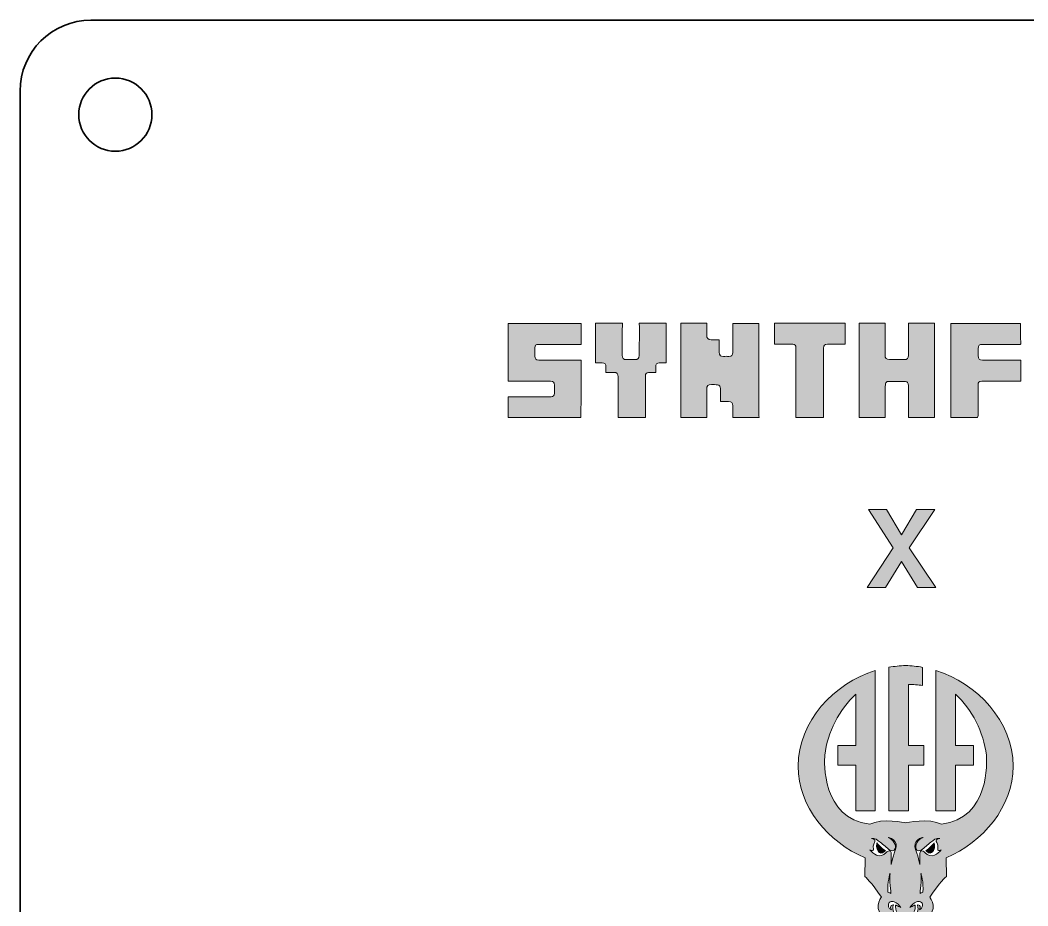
# Model space of a CAD drawing. Header units: millimetres. Extents: x 70 to 221, y 108 to 183.
# Drawn here: x 145.52 to 188.19, y 145.5 to 183 of the extents above; entities that cross this region are included whole.
import ezdxf

# ---------------------------------------------------------------- set-up
doc = ezdxf.new("R2010")
doc.units = ezdxf.units.MM
doc.header["$MEASUREMENT"] = 0
doc.layers.add('Borders', color=7, linetype='Continuous', lineweight=0)

# ---------------------------------------------------------------- blocks, each defined once
blk = doc.blocks.new('Block_0')
at = {"layer": 'Borders', "true_color": 0xed2024, "transparency": 33554687}
h = blk.add_hatch(color=240, dxfattribs=at)
h.dxf.hatch_style = 2
edge = h.paths.add_edge_path()
edge.add_spline(control_points=[(166.189, 167.71), (166.189, 167.71), (166.189, 170.16), (166.189, 170.16), (166.189, 170.16), (169.271, 170.16), (169.271, 170.16), (169.271, 170.16), (169.271, 169.27), (169.271, 169.27), (169.271, 169.27), (169.175, 169.27), (169.175, 169.27), (169.175, 169.27), (167.462, 169.27), (167.462, 169.27), (167.352, 169.27), (167.314, 169.232), (167.314, 169.122), (167.314, 169.122), (167.314, 168.777), (167.314, 168.777), (167.314, 168.653), (167.357, 168.61), (167.486, 168.61), (167.486, 168.61), (169.18, 168.61), (169.18, 168.61), (169.18, 168.61), (169.271, 168.61), (169.271, 168.61), (169.271, 168.61), (169.271, 167.768), (169.271, 167.768), (169.271, 167.237), (169.271, 166.706), (169.266, 166.174), (169.266, 166.174), (166.185, 166.174), (166.185, 166.174), (166.185, 166.174), (166.185, 167.055), (166.185, 167.055), (166.185, 167.055), (168.003, 167.055), (168.003, 167.055), (168.099, 167.055), (168.142, 167.103), (168.146, 167.198), (168.146, 167.198), (168.146, 167.543), (168.146, 167.543), (168.146, 167.677), (168.108, 167.715), (167.974, 167.715), (167.381, 167.71), (166.788, 167.71), (166.189, 167.71)], knot_values=[0, 0, 0, 0, 1, 1, 1, 2, 2, 2, 3, 3, 3, 4, 4, 4, 5, 5, 5, 6, 6, 6, 7, 7, 7, 8, 8, 8, 9, 9, 9, 10, 10, 10, 11, 11, 11, 12, 12, 12, 13, 13, 13, 14, 14, 14, 15, 15, 15, 16, 16, 16, 17, 17, 17, 18, 18, 18, 19, 19, 19, 19], degree=3, periodic=0)
edge.add_line((166.189, 167.71), (166.189, 167.71))
h = blk.add_hatch(color=240, dxfattribs=at)
h.dxf.hatch_style = 2
edge = h.paths.add_edge_path()
edge.add_spline(control_points=[(171.74, 170.165), (171.74, 170.165), (172.879, 170.165), (172.879, 170.165), (172.879, 170.15), (172.883, 170.141), (172.883, 170.127), (172.883, 170.127), (172.883, 168.538), (172.883, 168.538), (172.883, 168.519), (172.879, 168.505), (172.874, 168.485), (172.874, 168.485), (172.587, 168.485), (172.587, 168.485), (172.481, 168.485), (172.434, 168.433), (172.434, 168.332), (172.434, 168.332), (172.434, 168.079), (172.434, 168.079), (172.434, 168.079), (172.132, 168.079), (172.132, 168.079), (172.046, 168.079), (171.998, 168.031), (171.998, 167.945), (171.998, 167.945), (171.998, 166.175), (171.998, 166.175), (171.998, 166.175), (170.84, 166.175), (170.84, 166.175), (170.84, 166.749), (170.836, 167.318), (170.84, 167.892), (170.84, 168.021), (170.793, 168.093), (170.654, 168.083), (170.549, 168.074), (170.438, 168.083), (170.328, 168.083), (170.328, 168.083), (170.328, 168.318), (170.328, 168.318), (170.328, 168.442), (170.285, 168.49), (170.161, 168.49), (170.161, 168.49), (169.878, 168.49), (169.878, 168.49), (169.878, 168.49), (169.878, 168.591), (169.878, 168.591), (169.878, 168.591), (169.878, 170.079), (169.878, 170.079), (169.878, 170.107), (169.883, 170.141), (169.883, 170.17), (169.883, 170.17), (171.022, 170.17), (171.022, 170.17), (171.022, 170.007), (171.017, 169.84), (171.017, 169.677), (171.017, 169.677), (171.017, 168.815), (171.017, 168.815), (171.017, 168.677), (171.065, 168.629), (171.199, 168.629), (171.199, 168.629), (171.553, 168.629), (171.553, 168.629), (171.673, 168.629), (171.73, 168.677), (171.73, 168.796), (171.745, 169.251), (171.74, 169.706), (171.74, 170.165)], knot_values=[0, 0, 0, 0, 1, 1, 1, 2, 2, 2, 3, 3, 3, 4, 4, 4, 5, 5, 5, 6, 6, 6, 7, 7, 7, 8, 8, 8, 9, 9, 9, 10, 10, 10, 11, 11, 11, 12, 12, 12, 13, 13, 13, 14, 14, 14, 15, 15, 15, 16, 16, 16, 17, 17, 17, 18, 18, 18, 19, 19, 19, 20, 20, 20, 21, 21, 21, 22, 22, 22, 23, 23, 23, 24, 24, 24, 25, 25, 25, 26, 26, 26, 27, 27, 27, 27], degree=3, periodic=0)
edge.add_line((171.74, 170.165), (171.74, 170.165))
h = blk.add_hatch(color=240, dxfattribs=at)
h.dxf.hatch_style = 2
edge = h.paths.add_edge_path()
edge.add_spline(control_points=[(176.812, 166.17), (176.812, 166.17), (175.701, 166.17), (175.701, 166.17), (175.701, 166.337), (175.706, 166.509), (175.701, 166.677), (175.701, 166.801), (175.649, 166.849), (175.52, 166.849), (175.52, 166.849), (175.171, 166.849), (175.171, 166.849), (175.171, 166.849), (175.171, 166.94), (175.171, 166.94), (175.171, 166.94), (175.171, 167.409), (175.171, 167.409), (175.171, 167.495), (175.137, 167.543), (175.051, 167.557), (174.969, 167.572), (174.883, 167.567), (174.797, 167.572), (174.644, 167.572), (174.592, 167.519), (174.592, 167.366), (174.592, 167.366), (174.592, 166.174), (174.592, 166.174), (174.592, 166.174), (173.496, 166.174), (173.496, 166.174), (173.496, 166.198), (173.491, 166.222), (173.491, 166.241), (173.491, 166.241), (173.491, 170.098), (173.491, 170.098), (173.491, 170.122), (173.491, 170.146), (173.496, 170.165), (173.496, 170.165), (174.592, 170.165), (174.592, 170.165), (174.592, 170.165), (174.592, 169.657), (174.592, 169.657), (174.592, 169.528), (174.649, 169.471), (174.778, 169.471), (174.778, 169.471), (175.127, 169.471), (175.127, 169.471), (175.127, 169.471), (175.127, 169.399), (175.127, 169.399), (175.127, 169.246), (175.122, 169.098), (175.127, 168.945), (175.137, 168.796), (175.175, 168.753), (175.309, 168.763), (175.381, 168.768), (175.453, 168.768), (175.525, 168.763), (175.668, 168.753), (175.697, 168.815), (175.697, 168.931), (175.701, 169.342), (175.697, 169.754), (175.697, 170.16), (175.697, 170.16), (176.807, 170.16), (176.807, 170.16), (176.807, 170.136), (176.802, 170.112), (176.802, 170.093), (176.802, 170.093), (176.802, 166.237), (176.802, 166.237), (176.807, 166.218), (176.812, 166.194), (176.812, 166.17)], knot_values=[0, 0, 0, 0, 1, 1, 1, 2, 2, 2, 3, 3, 3, 4, 4, 4, 5, 5, 5, 6, 6, 6, 7, 7, 7, 8, 8, 8, 9, 9, 9, 10, 10, 10, 11, 11, 11, 12, 12, 12, 13, 13, 13, 14, 14, 14, 15, 15, 15, 16, 16, 16, 17, 17, 17, 18, 18, 18, 19, 19, 19, 20, 20, 20, 21, 21, 21, 22, 22, 22, 23, 23, 23, 24, 24, 24, 25, 25, 25, 26, 26, 26, 27, 27, 27, 28, 28, 28, 28], degree=3, periodic=0)
edge.add_line((176.812, 166.17), (176.812, 166.17))
h = blk.add_hatch(color=240, dxfattribs=at)
h.dxf.hatch_style = 2
edge = h.paths.add_edge_path()
edge.add_spline(control_points=[(176.812, 166.17), (176.812, 166.17), (175.701, 166.17), (175.701, 166.17), (175.701, 166.337), (175.706, 166.509), (175.701, 166.677), (175.701, 166.801), (175.649, 166.849), (175.52, 166.849), (175.52, 166.849), (175.171, 166.849), (175.171, 166.849), (175.171, 166.849), (175.171, 166.94), (175.171, 166.94), (175.171, 166.94), (175.171, 167.409), (175.171, 167.409), (175.171, 167.495), (175.137, 167.543), (175.051, 167.557), (174.969, 167.572), (174.883, 167.567), (174.797, 167.572), (174.644, 167.572), (174.592, 167.519), (174.592, 167.366), (174.592, 167.366), (174.592, 166.174), (174.592, 166.174), (174.592, 166.174), (173.496, 166.174), (173.496, 166.174), (173.496, 166.198), (173.491, 166.222), (173.491, 166.241), (173.491, 166.241), (173.491, 170.098), (173.491, 170.098), (173.491, 170.122), (173.491, 170.146), (173.496, 170.165), (173.496, 170.165), (174.592, 170.165), (174.592, 170.165), (174.592, 170.165), (174.592, 169.657), (174.592, 169.657), (174.592, 169.528), (174.649, 169.471), (174.778, 169.471), (174.778, 169.471), (175.127, 169.471), (175.127, 169.471), (175.127, 169.471), (175.127, 169.399), (175.127, 169.399), (175.127, 169.246), (175.122, 169.098), (175.127, 168.945), (175.137, 168.796), (175.175, 168.753), (175.309, 168.763), (175.381, 168.768), (175.453, 168.768), (175.525, 168.763), (175.668, 168.753), (175.697, 168.815), (175.697, 168.931), (175.701, 169.342), (175.697, 169.754), (175.697, 170.16), (175.697, 170.16), (176.807, 170.16), (176.807, 170.16), (176.807, 170.136), (176.802, 170.112), (176.802, 170.093), (176.802, 170.093), (176.802, 166.237), (176.802, 166.237), (176.807, 166.218), (176.812, 166.194), (176.812, 166.17)], knot_values=[0, 0, 0, 0, 1, 1, 1, 2, 2, 2, 3, 3, 3, 4, 4, 4, 5, 5, 5, 6, 6, 6, 7, 7, 7, 8, 8, 8, 9, 9, 9, 10, 10, 10, 11, 11, 11, 12, 12, 12, 13, 13, 13, 14, 14, 14, 15, 15, 15, 16, 16, 16, 17, 17, 17, 18, 18, 18, 19, 19, 19, 20, 20, 20, 21, 21, 21, 22, 22, 22, 23, 23, 23, 24, 24, 24, 25, 25, 25, 26, 26, 26, 27, 27, 27, 28, 28, 28, 28], degree=3, periodic=0)
edge.add_line((176.812, 166.17), (176.812, 166.17))
h = blk.add_hatch(color=240, dxfattribs=at)
h.dxf.hatch_style = 2
edge = h.paths.add_edge_path()
edge.add_spline(control_points=[(177.462, 170.165), (177.462, 170.165), (180.453, 170.165), (180.453, 170.165), (180.453, 170.15), (180.457, 170.141), (180.457, 170.127), (180.457, 170.127), (180.457, 169.318), (180.457, 169.318), (180.457, 169.304), (180.453, 169.289), (180.448, 169.275), (180.448, 169.275), (179.706, 169.275), (179.706, 169.275), (179.577, 169.275), (179.544, 169.241), (179.544, 169.112), (179.544, 169.112), (179.544, 166.175), (179.544, 166.175), (179.544, 166.175), (178.371, 166.175), (178.371, 166.175), (178.371, 166.175), (178.371, 169.141), (178.371, 169.141), (178.371, 169.237), (178.328, 169.275), (178.237, 169.275), (178.237, 169.275), (177.553, 169.275), (177.553, 169.275), (177.553, 169.275), (177.462, 169.275), (177.462, 169.275), (177.462, 169.576), (177.462, 169.868), (177.462, 170.165)], knot_values=[0, 0, 0, 0, 1, 1, 1, 2, 2, 2, 3, 3, 3, 4, 4, 4, 5, 5, 5, 6, 6, 6, 7, 7, 7, 8, 8, 8, 9, 9, 9, 10, 10, 10, 11, 11, 11, 12, 12, 12, 13, 13, 13, 13], degree=3, periodic=0)
edge.add_line((177.462, 170.165), (177.462, 170.165))
h = blk.add_hatch(color=240, dxfattribs=at)
h.dxf.hatch_style = 2
edge = h.paths.add_edge_path()
edge.add_spline(control_points=[(182.146, 166.17), (182.146, 166.17), (181.051, 166.17), (181.051, 166.17), (181.051, 166.17), (181.051, 170.165), (181.051, 170.165), (181.051, 170.165), (182.146, 170.165), (182.146, 170.165), (182.146, 170.165), (182.146, 170.074), (182.146, 170.074), (182.146, 170.074), (182.146, 168.82), (182.146, 168.82), (182.146, 168.682), (182.199, 168.629), (182.333, 168.629), (182.333, 168.629), (182.951, 168.629), (182.951, 168.629), (183.084, 168.629), (183.132, 168.677), (183.137, 168.806), (183.137, 168.806), (183.137, 170.17), (183.137, 170.17), (183.137, 170.17), (184.247, 170.17), (184.247, 170.17), (184.247, 170.146), (184.242, 170.117), (184.242, 170.093), (184.242, 170.093), (184.242, 166.251), (184.242, 166.251), (184.242, 166.227), (184.247, 166.198), (184.247, 166.174), (184.247, 166.174), (183.137, 166.174), (183.137, 166.174), (183.137, 166.174), (183.137, 167.346), (183.137, 167.346), (183.137, 167.346), (183.137, 167.533), (183.137, 167.533), (183.132, 167.648), (183.094, 167.701), (183.013, 167.701), (183.013, 167.701), (182.28, 167.701), (182.28, 167.701), (182.223, 167.701), (182.185, 167.667), (182.171, 167.615), (182.161, 167.576), (182.156, 167.533), (182.156, 167.495), (182.146, 167.05), (182.146, 166.61), (182.146, 166.17)], knot_values=[0, 0, 0, 0, 1, 1, 1, 2, 2, 2, 3, 3, 3, 4, 4, 4, 5, 5, 5, 6, 6, 6, 7, 7, 7, 8, 8, 8, 9, 9, 9, 10, 10, 10, 11, 11, 11, 12, 12, 12, 13, 13, 13, 14, 14, 14, 15, 15, 15, 16, 16, 16, 17, 17, 17, 18, 18, 18, 19, 19, 19, 20, 20, 20, 21, 21, 21, 21], degree=3, periodic=0)
edge.add_line((182.146, 166.17), (182.146, 166.17))
h = blk.add_hatch(color=240, dxfattribs=at)
h.dxf.hatch_style = 2
edge = h.paths.add_edge_path()
edge.add_spline(control_points=[(186.065, 166.17), (186.065, 166.17), (184.926, 166.17), (184.926, 166.17), (184.926, 166.194), (184.931, 166.218), (184.931, 166.237), (184.931, 166.237), (184.931, 170.093), (184.931, 170.093), (184.931, 170.117), (184.926, 170.141), (184.926, 170.16), (184.926, 170.16), (187.888, 170.16), (187.888, 170.16), (187.888, 169.868), (187.888, 169.581), (187.893, 169.289), (187.893, 169.284), (187.888, 169.28), (187.883, 169.27), (187.883, 169.27), (187.797, 169.27), (187.797, 169.27), (187.797, 169.27), (186.28, 169.27), (186.28, 169.27), (186.127, 169.27), (186.094, 169.237), (186.094, 169.088), (186.094, 169.088), (186.094, 168.796), (186.094, 168.796), (186.094, 168.653), (186.137, 168.61), (186.28, 168.61), (186.28, 168.61), (187.807, 168.61), (187.807, 168.61), (187.807, 168.61), (187.893, 168.61), (187.893, 168.61), (187.893, 168.61), (187.893, 167.71), (187.893, 167.71), (187.893, 167.71), (187.797, 167.71), (187.797, 167.71), (187.797, 167.71), (186.242, 167.71), (186.242, 167.71), (186.123, 167.71), (186.084, 167.672), (186.084, 167.547), (186.084, 167.547), (186.084, 166.261), (186.084, 166.261), (186.07, 166.232), (186.065, 166.203), (186.065, 166.17)], knot_values=[0, 0, 0, 0, 1, 1, 1, 2, 2, 2, 3, 3, 3, 4, 4, 4, 5, 5, 5, 6, 6, 6, 7, 7, 7, 8, 8, 8, 9, 9, 9, 10, 10, 10, 11, 11, 11, 12, 12, 12, 13, 13, 13, 14, 14, 14, 15, 15, 15, 16, 16, 16, 17, 17, 17, 18, 18, 18, 19, 19, 19, 20, 20, 20, 20], degree=3, periodic=0)
edge.add_line((186.065, 166.17), (186.065, 166.17))
h = blk.add_hatch(color=240, dxfattribs=at)
h.dxf.hatch_style = 2
h.paths.add_polyline_path([(181.44, 162.277), (182.21, 162.277), (182.844, 161.21), (183.482, 162.277), (184.252, 162.277), (183.17, 160.661), (184.295, 158.975), (183.528, 158.975), (182.844, 160.074), (182.164, 158.975), (181.394, 158.975), (182.488, 160.661)])
h = blk.add_hatch(color=240, dxfattribs=at)
h.dxf.hatch_style = 2
edge = h.paths.add_edge_path()
edge.add_spline(control_points=[(184.246, 147.65), (184.105, 147.583), (183.955, 147.646), (183.85, 147.746), (183.789, 147.803), (183.724, 147.84), (183.649, 147.817), (183.624, 147.776), (183.626, 147.737), (183.626, 147.737), (183.626, 147.737), (183.619, 147.245), (183.619, 147.245), (183.619, 147.245), (183.563, 147.495), (183.563, 147.495), (183.527, 147.659), (183.454, 147.839), (183.454, 147.839), (183.26, 148.324), (183.756, 148.395), (183.756, 148.395), (183.499, 148.305), (183.409, 148.039), (183.454, 147.923), (183.497, 147.81), (183.602, 147.824), (183.679, 147.857), (183.819, 147.965), (183.95, 148.082), (184.087, 148.193), (184.195, 148.281), (184.313, 148.381), (184.462, 148.348), (184.428, 148.356), (184.339, 148.321), (184.32, 148.291), (184.291, 148.244), (184.334, 148.196), (184.351, 148.152), (184.372, 148.098), (184.385, 148.04), (184.384, 147.983), (184.384, 147.954), (184.363, 147.892), (184.376, 147.869), (184.376, 147.869), (184.416, 147.801), (184.524, 147.869), (184.447, 147.786), (184.348, 147.699), (184.246, 147.65)], knot_values=[0, 0, 0, 0, 1, 1, 1, 2, 2, 2, 3, 3, 3, 4, 4, 4, 5, 5, 5, 6, 6, 6, 7, 7, 7, 8, 8, 8, 9, 9, 9, 10, 10, 10, 11, 11, 11, 12, 12, 12, 13, 13, 13, 14, 14, 14, 15, 15, 15, 16, 16, 16, 17, 17, 17, 17], degree=3, periodic=0)
edge.add_line((184.246, 147.65), (184.246, 147.65))
edge = h.paths.add_edge_path()
edge.add_spline(control_points=[(183.753, 146.074), (183.753, 146.074), (183.688, 146.07), (183.628, 146.029), (183.628, 146.029), (183.71, 146.644), (183.664, 146.875), (183.664, 146.875), (183.788, 146.491), (183.753, 146.074)], knot_values=[0, 0, 0, 0, 1, 1, 1, 2, 2, 2, 3, 3, 3, 3], degree=3, periodic=0)
edge.add_line((183.753, 146.074), (183.753, 146.074))
edge = h.paths.add_edge_path()
edge.add_spline(control_points=[(183.693, 145.407), (183.669, 145.368), (183.63, 145.346), (183.6, 145.334), (183.614, 145.363), (183.629, 145.4), (183.632, 145.434), (183.635, 145.466), (183.627, 145.493), (183.61, 145.512), (183.59, 145.532), (183.56, 145.543), (183.519, 145.543), (183.519, 145.543), (183.515, 145.543), (183.515, 145.543), (183.534, 145.493), (183.544, 145.439), (183.544, 145.384), (183.544, 145.113), (183.304, 144.893), (183.009, 144.893), (182.713, 144.893), (182.473, 145.113), (182.473, 145.384), (182.473, 145.439), (182.482, 145.493), (182.501, 145.543), (182.501, 145.543), (182.496, 145.543), (182.496, 145.543), (182.456, 145.543), (182.425, 145.532), (182.406, 145.512), (182.388, 145.493), (182.381, 145.466), (182.384, 145.434), (182.386, 145.4), (182.401, 145.363), (182.415, 145.334), (182.385, 145.346), (182.347, 145.368), (182.322, 145.407), (182.287, 145.464), (182.27, 145.558), (182.303, 145.616), (182.328, 145.66), (182.383, 145.687), (182.451, 145.687), (182.48, 145.687), (182.508, 145.681), (182.533, 145.673), (182.656, 145.627), (182.749, 145.522), (182.819, 145.427), (182.752, 145.466), (182.691, 145.495), (182.632, 145.516), (182.623, 145.519), (182.609, 145.524), (182.593, 145.529), (182.59, 145.507), (182.588, 145.486), (182.588, 145.464), (182.588, 145.209), (182.777, 145.014), (183.009, 145.014), (183.24, 145.014), (183.429, 145.209), (183.429, 145.464), (183.429, 145.486), (183.427, 145.508), (183.425, 145.529), (183.407, 145.524), (183.392, 145.519), (183.383, 145.516), (183.324, 145.495), (183.263, 145.466), (183.196, 145.427), (183.266, 145.522), (183.36, 145.627), (183.483, 145.673), (183.507, 145.681), (183.535, 145.687), (183.564, 145.687), (183.632, 145.687), (183.687, 145.66), (183.713, 145.616), (183.746, 145.558), (183.729, 145.464), (183.693, 145.407)], knot_values=[0, 0, 0, 0, 1, 1, 1, 2, 2, 2, 3, 3, 3, 4, 4, 4, 5, 5, 5, 6, 6, 6, 7, 7, 7, 8, 8, 8, 9, 9, 9, 10, 10, 10, 11, 11, 11, 12, 12, 12, 13, 13, 13, 14, 14, 14, 15, 15, 15, 16, 16, 16, 17, 17, 17, 18, 18, 18, 19, 19, 19, 20, 20, 20, 21, 21, 21, 22, 22, 22, 23, 23, 23, 24, 24, 24, 25, 25, 25, 26, 26, 26, 27, 27, 27, 28, 28, 28, 29, 29, 29, 30, 30, 30, 30], degree=3, periodic=0)
edge.add_line((183.693, 145.407), (183.693, 145.407))
edge = h.paths.add_edge_path()
edge.add_spline(control_points=[(182.36, 146.875), (182.314, 146.644), (182.397, 146.029), (182.397, 146.029), (182.337, 146.07), (182.271, 146.074), (182.271, 146.074), (182.236, 146.491), (182.36, 146.875), (182.36, 146.875)], knot_values=[0, 0, 0, 0, 1, 1, 1, 2, 2, 2, 3, 3, 3, 3], degree=3, periodic=0)
edge.add_line((182.36, 146.875), (182.36, 146.875))
edge = h.paths.add_edge_path()
edge.add_spline(control_points=[(181.785, 147.65), (181.683, 147.699), (181.583, 147.786), (181.507, 147.869), (181.615, 147.801), (181.654, 147.869), (181.654, 147.869), (181.668, 147.892), (181.647, 147.954), (181.647, 147.983), (181.646, 148.04), (181.659, 148.098), (181.679, 148.152), (181.696, 148.196), (181.74, 148.244), (181.71, 148.291), (181.691, 148.321), (181.603, 148.356), (181.569, 148.348), (181.717, 148.381), (181.835, 148.281), (181.944, 148.193), (182.08, 148.082), (182.212, 147.965), (182.351, 147.857), (182.428, 147.824), (182.534, 147.81), (182.577, 147.923), (182.622, 148.039), (182.531, 148.305), (182.275, 148.395), (182.275, 148.395), (182.77, 148.324), (182.577, 147.839), (182.577, 147.839), (182.503, 147.659), (182.468, 147.495), (182.468, 147.495), (182.412, 147.245), (182.412, 147.245), (182.412, 147.245), (182.405, 147.737), (182.405, 147.737), (182.405, 147.737), (182.406, 147.776), (182.382, 147.817), (182.306, 147.84), (182.241, 147.803), (182.18, 147.746), (182.074, 147.646), (181.925, 147.583), (181.785, 147.65)], knot_values=[0, 0, 0, 0, 1, 1, 1, 2, 2, 2, 3, 3, 3, 4, 4, 4, 5, 5, 5, 6, 6, 6, 7, 7, 7, 8, 8, 8, 9, 9, 9, 10, 10, 10, 11, 11, 11, 12, 12, 12, 13, 13, 13, 14, 14, 14, 15, 15, 15, 16, 16, 16, 17, 17, 17, 17], degree=3, periodic=0)
edge.add_line((181.785, 147.65), (181.785, 147.65))
edge = h.paths.add_edge_path()
edge.add_spline(control_points=[(187.57, 151.418), (187.57, 153.314), (186.041, 154.919), (184.3, 155.462), (184.3, 155.462), (184.3, 149.516), (184.3, 149.516), (184.3, 149.516), (185.127, 149.516), (185.127, 149.516), (185.127, 149.516), (185.127, 151.462), (185.127, 151.462), (185.127, 151.462), (185.899, 151.462), (185.899, 151.462), (185.899, 151.462), (185.899, 152.289), (185.899, 152.289), (185.899, 152.289), (185.127, 152.289), (185.127, 152.289), (185.127, 152.289), (185.127, 154.458), (185.127, 154.458), (185.831, 153.819), (186.32, 152.85), (186.441, 151.881), (186.462, 151.61), (186.589, 149.226), (184.535, 148.952), (184.029, 149.228), (183.021, 149.022), (183.018, 149.021), (183.014, 149.022), (182.006, 149.228), (181.5, 148.952), (179.449, 149.226), (179.573, 151.605), (179.595, 151.88), (179.716, 152.849), (180.204, 153.819), (180.909, 154.458), (180.909, 154.458), (180.909, 152.289), (180.909, 152.289), (180.909, 152.289), (180.149, 152.289), (180.149, 152.289), (180.149, 152.289), (180.149, 151.462), (180.149, 151.462), (180.149, 151.462), (180.909, 151.462), (180.909, 151.462), (180.909, 151.462), (180.909, 149.516), (180.909, 149.516), (180.909, 149.516), (181.735, 149.516), (181.735, 149.516), (181.735, 149.516), (181.735, 155.462), (181.735, 155.462), (179.995, 154.919), (178.465, 153.314), (178.465, 151.418), (178.465, 149.683), (179.747, 148.192), (181.298, 147.535), (181.3, 147.53), (181.302, 147.525), (181.304, 147.521), (181.304, 147.521), (181.291, 146.747), (181.291, 146.747), (181.291, 146.747), (181.595, 146.478), (181.991, 145.861), (181.991, 145.861), (181.529, 145.272), (182.268, 144.972), (182.268, 144.972), (182.369, 144.625), (183.018, 144.625), (183.018, 144.625), (183.018, 144.625), (183.018, 144.625), (183.666, 144.625), (183.767, 144.972), (183.767, 144.972), (184.506, 145.272), (184.044, 145.861), (184.044, 145.861), (184.44, 146.478), (184.744, 146.747), (184.744, 146.747), (184.744, 146.747), (184.732, 147.521), (184.732, 147.521), (184.733, 147.525), (184.735, 147.53), (184.737, 147.535), (186.289, 148.192), (187.57, 149.683), (187.57, 151.418)], knot_values=[0, 0, 0, 0, 1, 1, 1, 2, 2, 2, 3, 3, 3, 4, 4, 4, 5, 5, 5, 6, 6, 6, 7, 7, 7, 8, 8, 8, 9, 9, 9, 10, 10, 10, 11, 11, 11, 12, 12, 12, 13, 13, 13, 14, 14, 14, 15, 15, 15, 16, 16, 16, 17, 17, 17, 18, 18, 18, 19, 19, 19, 20, 20, 20, 21, 21, 21, 22, 22, 22, 23, 23, 23, 24, 24, 24, 25, 25, 25, 26, 26, 26, 27, 27, 27, 28, 28, 28, 29, 29, 29, 30, 30, 30, 31, 31, 31, 32, 32, 32, 33, 33, 33, 34, 34, 34, 35, 35, 35, 35], degree=3, periodic=0)
edge.add_line((187.57, 151.418), (187.57, 151.418))
h = blk.add_hatch(color=240, dxfattribs=at)
h.dxf.hatch_style = 2
edge = h.paths.add_edge_path()
edge.add_spline(control_points=[(182.311, 154.799), (182.311, 154.799), (182.311, 149.516), (182.311, 149.516), (182.311, 149.516), (183.138, 149.516), (183.138, 149.516), (183.138, 149.516), (183.138, 151.462), (183.138, 151.462), (183.138, 151.462), (183.796, 151.462), (183.796, 151.462), (183.796, 151.462), (183.796, 152.289), (183.796, 152.289), (183.796, 152.289), (183.138, 152.289), (183.138, 152.289), (183.138, 152.289), (183.138, 154.869), (183.138, 154.869), (183.342, 154.869), (183.541, 154.867), (183.734, 154.826), (183.734, 154.826), (183.734, 155.598), (183.734, 155.598), (183.501, 155.638), (183.263, 155.674), (183.018, 155.674), (182.777, 155.674), (182.541, 155.639), (182.311, 155.6), (182.311, 155.6), (182.311, 154.799), (182.311, 154.799)], knot_values=[0, 0, 0, 0, 1, 1, 1, 2, 2, 2, 3, 3, 3, 4, 4, 4, 5, 5, 5, 6, 6, 6, 7, 7, 7, 8, 8, 8, 9, 9, 9, 10, 10, 10, 11, 11, 11, 12, 12, 12, 12], degree=3, periodic=0)
h = blk.add_hatch(color=240, dxfattribs=at)
h.dxf.hatch_style = 2
edge = h.paths.add_edge_path()
edge.add_spline(control_points=[(181.798, 148.172), (181.808, 148.158), (181.785, 148.043), (181.787, 148.016), (181.79, 147.974), (181.798, 147.933), (181.811, 147.893), (181.835, 147.816), (181.885, 147.739), (181.975, 147.737), (182.022, 147.735), (182.068, 147.759), (182.107, 147.786), (182.109, 147.788), (182.161, 147.834), (182.161, 147.834), (182.013, 147.906), (181.798, 148.172), (181.798, 148.172)], knot_values=[0, 0, 0, 0, 1, 1, 1, 2, 2, 2, 3, 3, 3, 4, 4, 4, 5, 5, 5, 6, 6, 6, 6], degree=3, periodic=0)
edge.add_line((181.798, 148.172), (181.798, 148.172))
h = blk.add_hatch(color=240, dxfattribs=at)
h.dxf.hatch_style = 2
edge = h.paths.add_edge_path()
edge.add_spline(control_points=[(184.22, 147.893), (184.232, 147.933), (184.241, 147.975), (184.244, 148.016), (184.246, 148.042), (184.222, 148.158), (184.233, 148.172), (184.232, 148.172), (184.017, 147.906), (183.87, 147.833), (183.87, 147.833), (183.921, 147.788), (183.924, 147.787), (183.963, 147.759), (184.008, 147.735), (184.056, 147.737), (184.145, 147.739), (184.196, 147.817), (184.22, 147.893)], knot_values=[0, 0, 0, 0, 1, 1, 1, 2, 2, 2, 3, 3, 3, 4, 4, 4, 5, 5, 5, 6, 6, 6, 6], degree=3, periodic=0)
edge.add_line((184.22, 147.893), (184.22, 147.893))
at = {"layer": 'Borders'}
blk.add_lwpolyline([(181.44, 162.277), (182.21, 162.277), (182.844, 161.21), (183.482, 162.277), (184.252, 162.277), (183.17, 160.661), (184.295, 158.975), (183.528, 158.975), (182.844, 160.074), (182.164, 158.975), (181.394, 158.975), (182.488, 160.661)], close=True, dxfattribs=at)
for points, knots in [([(166.189, 167.71), (166.189, 167.71), (166.189, 170.16), (166.189, 170.16), (166.189, 170.16), (169.271, 170.16), (169.271, 170.16), (169.271, 170.16), (169.271, 169.27), (169.271, 169.27), (169.271, 169.27), (169.175, 169.27), (169.175, 169.27), (169.175, 169.27), (167.462, 169.27), (167.462, 169.27), (167.352, 169.27), (167.314, 169.232), (167.314, 169.122), (167.314, 169.122), (167.314, 168.777), (167.314, 168.777), (167.314, 168.653), (167.357, 168.61), (167.486, 168.61), (167.486, 168.61), (169.18, 168.61), (169.18, 168.61), (169.18, 168.61), (169.271, 168.61), (169.271, 168.61), (169.271, 168.61), (169.271, 167.768), (169.271, 167.768), (169.271, 167.237), (169.271, 166.706), (169.266, 166.174), (169.266, 166.174), (166.185, 166.174), (166.185, 166.174), (166.185, 166.174), (166.185, 167.055), (166.185, 167.055), (166.185, 167.055), (168.003, 167.055), (168.003, 167.055), (168.099, 167.055), (168.142, 167.103), (168.146, 167.198), (168.146, 167.198), (168.146, 167.543), (168.146, 167.543), (168.146, 167.677), (168.108, 167.715), (167.974, 167.715), (167.381, 167.71), (166.788, 167.71), (166.189, 167.71)], [0, 0, 0, 0, 1, 1, 1, 2, 2, 2, 3, 3, 3, 4, 4, 4, 5, 5, 5, 6, 6, 6, 7, 7, 7, 8, 8, 8, 9, 9, 9, 10, 10, 10, 11, 11, 11, 12, 12, 12, 13, 13, 13, 14, 14, 14, 15, 15, 15, 16, 16, 16, 17, 17, 17, 18, 18, 18, 19, 19, 19, 19]), ([(171.74, 170.165), (171.74, 170.165), (172.879, 170.165), (172.879, 170.165), (172.879, 170.15), (172.883, 170.141), (172.883, 170.127), (172.883, 170.127), (172.883, 168.538), (172.883, 168.538), (172.883, 168.519), (172.879, 168.505), (172.874, 168.485), (172.874, 168.485), (172.587, 168.485), (172.587, 168.485), (172.481, 168.485), (172.434, 168.433), (172.434, 168.332), (172.434, 168.332), (172.434, 168.079), (172.434, 168.079), (172.434, 168.079), (172.132, 168.079), (172.132, 168.079), (172.046, 168.079), (171.998, 168.031), (171.998, 167.945), (171.998, 167.945), (171.998, 166.175), (171.998, 166.175), (171.998, 166.175), (170.84, 166.175), (170.84, 166.175), (170.84, 166.749), (170.836, 167.318), (170.84, 167.892), (170.84, 168.021), (170.793, 168.093), (170.654, 168.083), (170.549, 168.074), (170.438, 168.083), (170.328, 168.083), (170.328, 168.083), (170.328, 168.318), (170.328, 168.318), (170.328, 168.442), (170.285, 168.49), (170.161, 168.49), (170.161, 168.49), (169.878, 168.49), (169.878, 168.49), (169.878, 168.49), (169.878, 168.591), (169.878, 168.591), (169.878, 168.591), (169.878, 170.079), (169.878, 170.079), (169.878, 170.107), (169.883, 170.141), (169.883, 170.17), (169.883, 170.17), (171.022, 170.17), (171.022, 170.17), (171.022, 170.007), (171.017, 169.84), (171.017, 169.677), (171.017, 169.677), (171.017, 168.815), (171.017, 168.815), (171.017, 168.677), (171.065, 168.629), (171.199, 168.629), (171.199, 168.629), (171.553, 168.629), (171.553, 168.629), (171.673, 168.629), (171.73, 168.677), (171.73, 168.796), (171.745, 169.251), (171.74, 169.706), (171.74, 170.165)], [0, 0, 0, 0, 1, 1, 1, 2, 2, 2, 3, 3, 3, 4, 4, 4, 5, 5, 5, 6, 6, 6, 7, 7, 7, 8, 8, 8, 9, 9, 9, 10, 10, 10, 11, 11, 11, 12, 12, 12, 13, 13, 13, 14, 14, 14, 15, 15, 15, 16, 16, 16, 17, 17, 17, 18, 18, 18, 19, 19, 19, 20, 20, 20, 21, 21, 21, 22, 22, 22, 23, 23, 23, 24, 24, 24, 25, 25, 25, 26, 26, 26, 27, 27, 27, 27]), ([(176.812, 166.17), (176.812, 166.17), (175.701, 166.17), (175.701, 166.17), (175.701, 166.337), (175.706, 166.509), (175.701, 166.677), (175.701, 166.801), (175.649, 166.849), (175.52, 166.849), (175.52, 166.849), (175.171, 166.849), (175.171, 166.849), (175.171, 166.849), (175.171, 166.94), (175.171, 166.94), (175.171, 166.94), (175.171, 167.409), (175.171, 167.409), (175.171, 167.495), (175.137, 167.543), (175.051, 167.557), (174.969, 167.572), (174.883, 167.567), (174.797, 167.572), (174.644, 167.572), (174.592, 167.519), (174.592, 167.366), (174.592, 167.366), (174.592, 166.174), (174.592, 166.174), (174.592, 166.174), (173.496, 166.174), (173.496, 166.174), (173.496, 166.198), (173.491, 166.222), (173.491, 166.241), (173.491, 166.241), (173.491, 170.098), (173.491, 170.098), (173.491, 170.122), (173.491, 170.146), (173.496, 170.165), (173.496, 170.165), (174.592, 170.165), (174.592, 170.165), (174.592, 170.165), (174.592, 169.657), (174.592, 169.657), (174.592, 169.528), (174.649, 169.471), (174.778, 169.471), (174.778, 169.471), (175.127, 169.471), (175.127, 169.471), (175.127, 169.471), (175.127, 169.399), (175.127, 169.399), (175.127, 169.246), (175.122, 169.098), (175.127, 168.945), (175.137, 168.796), (175.175, 168.753), (175.309, 168.763), (175.381, 168.768), (175.453, 168.768), (175.525, 168.763), (175.668, 168.753), (175.697, 168.815), (175.697, 168.931), (175.701, 169.342), (175.697, 169.754), (175.697, 170.16), (175.697, 170.16), (176.807, 170.16), (176.807, 170.16), (176.807, 170.136), (176.802, 170.112), (176.802, 170.093), (176.802, 170.093), (176.802, 166.237), (176.802, 166.237), (176.807, 166.218), (176.812, 166.194), (176.812, 166.17)], [0, 0, 0, 0, 1, 1, 1, 2, 2, 2, 3, 3, 3, 4, 4, 4, 5, 5, 5, 6, 6, 6, 7, 7, 7, 8, 8, 8, 9, 9, 9, 10, 10, 10, 11, 11, 11, 12, 12, 12, 13, 13, 13, 14, 14, 14, 15, 15, 15, 16, 16, 16, 17, 17, 17, 18, 18, 18, 19, 19, 19, 20, 20, 20, 21, 21, 21, 22, 22, 22, 23, 23, 23, 24, 24, 24, 25, 25, 25, 26, 26, 26, 27, 27, 27, 28, 28, 28, 28]), ([(176.812, 166.17), (176.812, 166.17), (175.701, 166.17), (175.701, 166.17), (175.701, 166.337), (175.706, 166.509), (175.701, 166.677), (175.701, 166.801), (175.649, 166.849), (175.52, 166.849), (175.52, 166.849), (175.171, 166.849), (175.171, 166.849), (175.171, 166.849), (175.171, 166.94), (175.171, 166.94), (175.171, 166.94), (175.171, 167.409), (175.171, 167.409), (175.171, 167.495), (175.137, 167.543), (175.051, 167.557), (174.969, 167.572), (174.883, 167.567), (174.797, 167.572), (174.644, 167.572), (174.592, 167.519), (174.592, 167.366), (174.592, 167.366), (174.592, 166.174), (174.592, 166.174), (174.592, 166.174), (173.496, 166.174), (173.496, 166.174), (173.496, 166.198), (173.491, 166.222), (173.491, 166.241), (173.491, 166.241), (173.491, 170.098), (173.491, 170.098), (173.491, 170.122), (173.491, 170.146), (173.496, 170.165), (173.496, 170.165), (174.592, 170.165), (174.592, 170.165), (174.592, 170.165), (174.592, 169.657), (174.592, 169.657), (174.592, 169.528), (174.649, 169.471), (174.778, 169.471), (174.778, 169.471), (175.127, 169.471), (175.127, 169.471), (175.127, 169.471), (175.127, 169.399), (175.127, 169.399), (175.127, 169.246), (175.122, 169.098), (175.127, 168.945), (175.137, 168.796), (175.175, 168.753), (175.309, 168.763), (175.381, 168.768), (175.453, 168.768), (175.525, 168.763), (175.668, 168.753), (175.697, 168.815), (175.697, 168.931), (175.701, 169.342), (175.697, 169.754), (175.697, 170.16), (175.697, 170.16), (176.807, 170.16), (176.807, 170.16), (176.807, 170.136), (176.802, 170.112), (176.802, 170.093), (176.802, 170.093), (176.802, 166.237), (176.802, 166.237), (176.807, 166.218), (176.812, 166.194), (176.812, 166.17)], [0, 0, 0, 0, 1, 1, 1, 2, 2, 2, 3, 3, 3, 4, 4, 4, 5, 5, 5, 6, 6, 6, 7, 7, 7, 8, 8, 8, 9, 9, 9, 10, 10, 10, 11, 11, 11, 12, 12, 12, 13, 13, 13, 14, 14, 14, 15, 15, 15, 16, 16, 16, 17, 17, 17, 18, 18, 18, 19, 19, 19, 20, 20, 20, 21, 21, 21, 22, 22, 22, 23, 23, 23, 24, 24, 24, 25, 25, 25, 26, 26, 26, 27, 27, 27, 28, 28, 28, 28]), ([(177.462, 170.165), (177.462, 170.165), (180.453, 170.165), (180.453, 170.165), (180.453, 170.15), (180.457, 170.141), (180.457, 170.127), (180.457, 170.127), (180.457, 169.318), (180.457, 169.318), (180.457, 169.304), (180.453, 169.289), (180.448, 169.275), (180.448, 169.275), (179.706, 169.275), (179.706, 169.275), (179.577, 169.275), (179.544, 169.241), (179.544, 169.112), (179.544, 169.112), (179.544, 166.175), (179.544, 166.175), (179.544, 166.175), (178.371, 166.175), (178.371, 166.175), (178.371, 166.175), (178.371, 169.141), (178.371, 169.141), (178.371, 169.237), (178.328, 169.275), (178.237, 169.275), (178.237, 169.275), (177.553, 169.275), (177.553, 169.275), (177.553, 169.275), (177.462, 169.275), (177.462, 169.275), (177.462, 169.576), (177.462, 169.868), (177.462, 170.165)], [0, 0, 0, 0, 1, 1, 1, 2, 2, 2, 3, 3, 3, 4, 4, 4, 5, 5, 5, 6, 6, 6, 7, 7, 7, 8, 8, 8, 9, 9, 9, 10, 10, 10, 11, 11, 11, 12, 12, 12, 13, 13, 13, 13]), ([(182.146, 166.17), (182.146, 166.17), (181.051, 166.17), (181.051, 166.17), (181.051, 166.17), (181.051, 170.165), (181.051, 170.165), (181.051, 170.165), (182.146, 170.165), (182.146, 170.165), (182.146, 170.165), (182.146, 170.074), (182.146, 170.074), (182.146, 170.074), (182.146, 168.82), (182.146, 168.82), (182.146, 168.682), (182.199, 168.629), (182.333, 168.629), (182.333, 168.629), (182.951, 168.629), (182.951, 168.629), (183.084, 168.629), (183.132, 168.677), (183.137, 168.806), (183.137, 168.806), (183.137, 170.17), (183.137, 170.17), (183.137, 170.17), (184.247, 170.17), (184.247, 170.17), (184.247, 170.146), (184.242, 170.117), (184.242, 170.093), (184.242, 170.093), (184.242, 166.251), (184.242, 166.251), (184.242, 166.227), (184.247, 166.198), (184.247, 166.174), (184.247, 166.174), (183.137, 166.174), (183.137, 166.174), (183.137, 166.174), (183.137, 167.346), (183.137, 167.346), (183.137, 167.346), (183.137, 167.533), (183.137, 167.533), (183.132, 167.648), (183.094, 167.701), (183.013, 167.701), (183.013, 167.701), (182.28, 167.701), (182.28, 167.701), (182.223, 167.701), (182.185, 167.667), (182.171, 167.615), (182.161, 167.576), (182.156, 167.533), (182.156, 167.495), (182.146, 167.05), (182.146, 166.61), (182.146, 166.17)], [0, 0, 0, 0, 1, 1, 1, 2, 2, 2, 3, 3, 3, 4, 4, 4, 5, 5, 5, 6, 6, 6, 7, 7, 7, 8, 8, 8, 9, 9, 9, 10, 10, 10, 11, 11, 11, 12, 12, 12, 13, 13, 13, 14, 14, 14, 15, 15, 15, 16, 16, 16, 17, 17, 17, 18, 18, 18, 19, 19, 19, 20, 20, 20, 21, 21, 21, 21]), ([(186.065, 166.17), (186.065, 166.17), (184.926, 166.17), (184.926, 166.17), (184.926, 166.194), (184.931, 166.218), (184.931, 166.237), (184.931, 166.237), (184.931, 170.093), (184.931, 170.093), (184.931, 170.117), (184.926, 170.141), (184.926, 170.16), (184.926, 170.16), (187.888, 170.16), (187.888, 170.16), (187.888, 169.868), (187.888, 169.581), (187.893, 169.289), (187.893, 169.284), (187.888, 169.28), (187.883, 169.27), (187.883, 169.27), (187.797, 169.27), (187.797, 169.27), (187.797, 169.27), (186.28, 169.27), (186.28, 169.27), (186.127, 169.27), (186.094, 169.237), (186.094, 169.088), (186.094, 169.088), (186.094, 168.796), (186.094, 168.796), (186.094, 168.653), (186.137, 168.61), (186.28, 168.61), (186.28, 168.61), (187.807, 168.61), (187.807, 168.61), (187.807, 168.61), (187.893, 168.61), (187.893, 168.61), (187.893, 168.61), (187.893, 167.71), (187.893, 167.71), (187.893, 167.71), (187.797, 167.71), (187.797, 167.71), (187.797, 167.71), (186.242, 167.71), (186.242, 167.71), (186.123, 167.71), (186.084, 167.672), (186.084, 167.547), (186.084, 167.547), (186.084, 166.261), (186.084, 166.261), (186.07, 166.232), (186.065, 166.203), (186.065, 166.17)], [0, 0, 0, 0, 1, 1, 1, 2, 2, 2, 3, 3, 3, 4, 4, 4, 5, 5, 5, 6, 6, 6, 7, 7, 7, 8, 8, 8, 9, 9, 9, 10, 10, 10, 11, 11, 11, 12, 12, 12, 13, 13, 13, 14, 14, 14, 15, 15, 15, 16, 16, 16, 17, 17, 17, 18, 18, 18, 19, 19, 19, 20, 20, 20, 20]), ([(187.57, 151.418), (187.57, 153.314), (186.041, 154.919), (184.3, 155.462), (184.3, 155.462), (184.3, 149.516), (184.3, 149.516), (184.3, 149.516), (185.127, 149.516), (185.127, 149.516), (185.127, 149.516), (185.127, 151.462), (185.127, 151.462), (185.127, 151.462), (185.899, 151.462), (185.899, 151.462), (185.899, 151.462), (185.899, 152.289), (185.899, 152.289), (185.899, 152.289), (185.127, 152.289), (185.127, 152.289), (185.127, 152.289), (185.127, 154.458), (185.127, 154.458), (185.831, 153.819), (186.32, 152.85), (186.441, 151.881), (186.462, 151.61), (186.589, 149.226), (184.535, 148.952), (184.029, 149.228), (183.021, 149.022), (183.018, 149.021), (183.014, 149.022), (182.006, 149.228), (181.5, 148.952), (179.449, 149.226), (179.573, 151.605), (179.595, 151.88), (179.716, 152.849), (180.204, 153.819), (180.909, 154.458), (180.909, 154.458), (180.909, 152.289), (180.909, 152.289), (180.909, 152.289), (180.149, 152.289), (180.149, 152.289), (180.149, 152.289), (180.149, 151.462), (180.149, 151.462), (180.149, 151.462), (180.909, 151.462), (180.909, 151.462), (180.909, 151.462), (180.909, 149.516), (180.909, 149.516), (180.909, 149.516), (181.735, 149.516), (181.735, 149.516), (181.735, 149.516), (181.735, 155.462), (181.735, 155.462), (179.995, 154.919), (178.465, 153.314), (178.465, 151.418), (178.465, 149.683), (179.747, 148.192), (181.298, 147.535), (181.3, 147.53), (181.302, 147.525), (181.304, 147.521), (181.304, 147.521), (181.291, 146.747), (181.291, 146.747), (181.291, 146.747), (181.595, 146.478), (181.991, 145.861), (181.991, 145.861), (181.529, 145.272), (182.268, 144.972), (182.268, 144.972), (182.369, 144.625), (183.018, 144.625), (183.018, 144.625), (183.018, 144.625), (183.018, 144.625), (183.666, 144.625), (183.767, 144.972), (183.767, 144.972), (184.506, 145.272), (184.044, 145.861), (184.044, 145.861), (184.44, 146.478), (184.744, 146.747), (184.744, 146.747), (184.744, 146.747), (184.732, 147.521), (184.732, 147.521), (184.733, 147.525), (184.735, 147.53), (184.737, 147.535), (186.289, 148.192), (187.57, 149.683), (187.57, 151.418)], [0, 0, 0, 0, 1, 1, 1, 2, 2, 2, 3, 3, 3, 4, 4, 4, 5, 5, 5, 6, 6, 6, 7, 7, 7, 8, 8, 8, 9, 9, 9, 10, 10, 10, 11, 11, 11, 12, 12, 12, 13, 13, 13, 14, 14, 14, 15, 15, 15, 16, 16, 16, 17, 17, 17, 18, 18, 18, 19, 19, 19, 20, 20, 20, 21, 21, 21, 22, 22, 22, 23, 23, 23, 24, 24, 24, 25, 25, 25, 26, 26, 26, 27, 27, 27, 28, 28, 28, 29, 29, 29, 30, 30, 30, 31, 31, 31, 32, 32, 32, 33, 33, 33, 34, 34, 34, 35, 35, 35, 35]), ([(182.311, 154.799), (182.311, 154.799), (182.311, 149.516), (182.311, 149.516), (182.311, 149.516), (183.138, 149.516), (183.138, 149.516), (183.138, 149.516), (183.138, 151.462), (183.138, 151.462), (183.138, 151.462), (183.796, 151.462), (183.796, 151.462), (183.796, 151.462), (183.796, 152.289), (183.796, 152.289), (183.796, 152.289), (183.138, 152.289), (183.138, 152.289), (183.138, 152.289), (183.138, 154.869), (183.138, 154.869), (183.342, 154.869), (183.541, 154.867), (183.734, 154.826), (183.734, 154.826), (183.734, 155.598), (183.734, 155.598), (183.501, 155.638), (183.263, 155.674), (183.018, 155.674), (182.777, 155.674), (182.541, 155.639), (182.311, 155.6), (182.311, 155.6), (182.311, 154.799), (182.311, 154.799)], [0, 0, 0, 0, 1, 1, 1, 2, 2, 2, 3, 3, 3, 4, 4, 4, 5, 5, 5, 6, 6, 6, 7, 7, 7, 8, 8, 8, 9, 9, 9, 10, 10, 10, 11, 11, 11, 12, 12, 12, 12]), ([(181.785, 147.65), (181.683, 147.699), (181.583, 147.786), (181.507, 147.869), (181.615, 147.801), (181.654, 147.869), (181.654, 147.869), (181.668, 147.892), (181.647, 147.954), (181.647, 147.983), (181.646, 148.04), (181.659, 148.098), (181.679, 148.152), (181.696, 148.196), (181.74, 148.244), (181.71, 148.291), (181.691, 148.321), (181.603, 148.356), (181.569, 148.348), (181.717, 148.381), (181.835, 148.281), (181.944, 148.193), (182.08, 148.082), (182.212, 147.965), (182.351, 147.857), (182.428, 147.824), (182.534, 147.81), (182.577, 147.923), (182.622, 148.039), (182.531, 148.305), (182.275, 148.395), (182.275, 148.395), (182.77, 148.324), (182.577, 147.839), (182.577, 147.839), (182.503, 147.659), (182.468, 147.495), (182.468, 147.495), (182.412, 147.245), (182.412, 147.245), (182.412, 147.245), (182.405, 147.737), (182.405, 147.737), (182.405, 147.737), (182.406, 147.776), (182.382, 147.817), (182.306, 147.84), (182.241, 147.803), (182.18, 147.746), (182.074, 147.646), (181.925, 147.583), (181.785, 147.65)], [0, 0, 0, 0, 1, 1, 1, 2, 2, 2, 3, 3, 3, 4, 4, 4, 5, 5, 5, 6, 6, 6, 7, 7, 7, 8, 8, 8, 9, 9, 9, 10, 10, 10, 11, 11, 11, 12, 12, 12, 13, 13, 13, 14, 14, 14, 15, 15, 15, 16, 16, 16, 17, 17, 17, 17]), ([(181.798, 148.172), (181.808, 148.158), (181.785, 148.043), (181.787, 148.016), (181.79, 147.974), (181.798, 147.933), (181.811, 147.893), (181.835, 147.816), (181.885, 147.739), (181.975, 147.737), (182.022, 147.735), (182.068, 147.759), (182.107, 147.786), (182.109, 147.788), (182.161, 147.834), (182.161, 147.834), (182.013, 147.906), (181.798, 148.172), (181.798, 148.172)], [0, 0, 0, 0, 1, 1, 1, 2, 2, 2, 3, 3, 3, 4, 4, 4, 5, 5, 5, 6, 6, 6, 6]), ([(184.246, 147.65), (184.105, 147.583), (183.955, 147.646), (183.85, 147.746), (183.789, 147.803), (183.724, 147.84), (183.649, 147.817), (183.624, 147.776), (183.626, 147.737), (183.626, 147.737), (183.626, 147.737), (183.619, 147.245), (183.619, 147.245), (183.619, 147.245), (183.563, 147.495), (183.563, 147.495), (183.527, 147.659), (183.454, 147.839), (183.454, 147.839), (183.26, 148.324), (183.756, 148.395), (183.756, 148.395), (183.499, 148.305), (183.409, 148.039), (183.454, 147.923), (183.497, 147.81), (183.602, 147.824), (183.679, 147.857), (183.819, 147.965), (183.95, 148.082), (184.087, 148.193), (184.195, 148.281), (184.313, 148.381), (184.462, 148.348), (184.428, 148.356), (184.339, 148.321), (184.32, 148.291), (184.291, 148.244), (184.334, 148.196), (184.351, 148.152), (184.372, 148.098), (184.385, 148.04), (184.384, 147.983), (184.384, 147.954), (184.363, 147.892), (184.376, 147.869), (184.376, 147.869), (184.416, 147.801), (184.524, 147.869), (184.447, 147.786), (184.348, 147.699), (184.246, 147.65)], [0, 0, 0, 0, 1, 1, 1, 2, 2, 2, 3, 3, 3, 4, 4, 4, 5, 5, 5, 6, 6, 6, 7, 7, 7, 8, 8, 8, 9, 9, 9, 10, 10, 10, 11, 11, 11, 12, 12, 12, 13, 13, 13, 14, 14, 14, 15, 15, 15, 16, 16, 16, 17, 17, 17, 17]), ([(184.22, 147.893), (184.232, 147.933), (184.241, 147.975), (184.244, 148.016), (184.246, 148.042), (184.222, 148.158), (184.233, 148.172), (184.232, 148.172), (184.017, 147.906), (183.87, 147.833), (183.87, 147.833), (183.921, 147.788), (183.924, 147.787), (183.963, 147.759), (184.008, 147.735), (184.056, 147.737), (184.145, 147.739), (184.196, 147.817), (184.22, 147.893)], [0, 0, 0, 0, 1, 1, 1, 2, 2, 2, 3, 3, 3, 4, 4, 4, 5, 5, 5, 6, 6, 6, 6]), ([(182.36, 146.875), (182.314, 146.644), (182.397, 146.029), (182.397, 146.029), (182.337, 146.07), (182.271, 146.074), (182.271, 146.074), (182.236, 146.491), (182.36, 146.875), (182.36, 146.875)], [0, 0, 0, 0, 1, 1, 1, 2, 2, 2, 3, 3, 3, 3]), ([(183.753, 146.074), (183.753, 146.074), (183.688, 146.07), (183.628, 146.029), (183.628, 146.029), (183.71, 146.644), (183.664, 146.875), (183.664, 146.875), (183.788, 146.491), (183.753, 146.074)], [0, 0, 0, 0, 1, 1, 1, 2, 2, 2, 3, 3, 3, 3]), ([(183.693, 145.407), (183.669, 145.368), (183.63, 145.346), (183.6, 145.334), (183.614, 145.363), (183.629, 145.4), (183.632, 145.434), (183.635, 145.466), (183.627, 145.493), (183.61, 145.512), (183.59, 145.532), (183.56, 145.543), (183.519, 145.543), (183.519, 145.543), (183.515, 145.543), (183.515, 145.543), (183.534, 145.493), (183.544, 145.439), (183.544, 145.384), (183.544, 145.113), (183.304, 144.893), (183.009, 144.893), (182.713, 144.893), (182.473, 145.113), (182.473, 145.384), (182.473, 145.439), (182.482, 145.493), (182.501, 145.543), (182.501, 145.543), (182.496, 145.543), (182.496, 145.543), (182.456, 145.543), (182.425, 145.532), (182.406, 145.512), (182.388, 145.493), (182.381, 145.466), (182.384, 145.434), (182.386, 145.4), (182.401, 145.363), (182.415, 145.334), (182.385, 145.346), (182.347, 145.368), (182.322, 145.407), (182.287, 145.464), (182.27, 145.558), (182.303, 145.616), (182.328, 145.66), (182.383, 145.687), (182.451, 145.687), (182.48, 145.687), (182.508, 145.681), (182.533, 145.673), (182.656, 145.627), (182.749, 145.522), (182.819, 145.427), (182.752, 145.466), (182.691, 145.495), (182.632, 145.516), (182.623, 145.519), (182.609, 145.524), (182.593, 145.529), (182.59, 145.507), (182.588, 145.486), (182.588, 145.464), (182.588, 145.209), (182.777, 145.014), (183.009, 145.014), (183.24, 145.014), (183.429, 145.209), (183.429, 145.464), (183.429, 145.486), (183.427, 145.508), (183.425, 145.529), (183.407, 145.524), (183.392, 145.519), (183.383, 145.516), (183.324, 145.495), (183.263, 145.466), (183.196, 145.427), (183.266, 145.522), (183.36, 145.627), (183.483, 145.673), (183.507, 145.681), (183.535, 145.687), (183.564, 145.687), (183.632, 145.687), (183.687, 145.66), (183.713, 145.616), (183.746, 145.558), (183.729, 145.464), (183.693, 145.407)], [0, 0, 0, 0, 1, 1, 1, 2, 2, 2, 3, 3, 3, 4, 4, 4, 5, 5, 5, 6, 6, 6, 7, 7, 7, 8, 8, 8, 9, 9, 9, 10, 10, 10, 11, 11, 11, 12, 12, 12, 13, 13, 13, 14, 14, 14, 15, 15, 15, 16, 16, 16, 17, 17, 17, 18, 18, 18, 19, 19, 19, 20, 20, 20, 21, 21, 21, 22, 22, 22, 23, 23, 23, 24, 24, 24, 25, 25, 25, 26, 26, 26, 27, 27, 27, 28, 28, 28, 29, 29, 29, 30, 30, 30, 30])]:
    blk.add_open_spline(points, degree=3, knots=knots, dxfattribs=at)

msp = doc.modelspace()

# ---------------------------------------------------------------- linework, layer by layer
at = {"layer": 'Borders', "color": 250, "lineweight": 35, "true_color": 0x231f20}
for points, knots in [([(217.511, 108), (217.511, 108), (217.524, 108), (217.524, 108), (219.177, 108.004), (220.516, 109.345), (220.516, 111), (220.516, 111), (220.516, 180), (220.516, 180), (220.516, 181.656), (219.173, 183), (217.516, 183), (217.516, 183), (148.516, 182.999), (148.516, 182.999), (146.86, 182.999), (145.516, 181.656), (145.516, 179.999), (145.516, 179.999), (145.516, 111), (145.516, 111), (145.516, 109.343), (146.86, 108), (148.516, 108), (148.516, 108), (217.524, 108), (217.524, 108)], [0, 0, 0, 0, 1, 1, 1, 2, 2, 2, 3, 3, 3, 4, 4, 4, 5, 5, 5, 6, 6, 6, 7, 7, 7, 8, 8, 8, 9, 9, 9, 9]), ([(151.099, 179), (151.099, 178.144), (150.405, 177.45), (149.548, 177.45), (148.693, 177.45), (147.999, 178.144), (147.999, 179), (147.999, 179.856), (148.693, 180.55), (149.548, 180.55), (150.405, 180.55), (151.099, 179.856), (151.099, 179)], [0, 0, 0, 0, 1, 1, 1, 2, 2, 2, 3, 3, 3, 4, 4, 4, 4])]:
    msp.add_open_spline(points, degree=3, knots=knots, dxfattribs=at)
at = {"layer": 'Borders'}
msp.add_open_spline([(151.099, 179), (151.099, 178.144), (150.405, 177.45), (149.548, 177.45), (148.693, 177.45), (147.999, 178.144), (147.999, 179), (147.999, 179.856), (148.693, 180.55), (149.548, 180.55), (150.405, 180.55), (151.099, 179.856), (151.099, 179)], degree=3, knots=[0, 0, 0, 0, 1, 1, 1, 2, 2, 2, 3, 3, 3, 4, 4, 4, 4], dxfattribs=at)

# ---------------------------------------------------------------- block references
msp.add_blockref('Block_0', (0, 0), dxfattribs=at)

doc.saveas('drawing.dxf')
